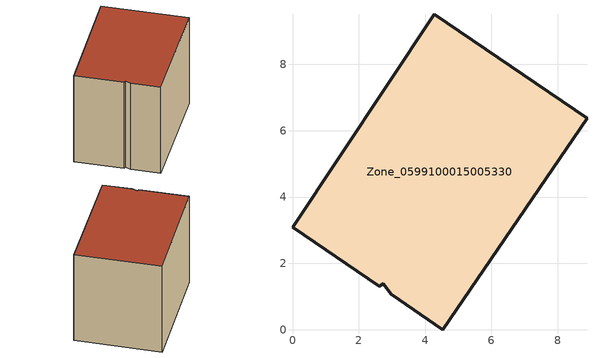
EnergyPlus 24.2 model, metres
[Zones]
Zone_0599100015005330
 floor ground (C_G): 4.53,0 2.97,1.06 2.73,1.38 2.62,1.31 0,3.09 4.28,9.51 8.88,6.37 z2.44
 wall outside (C_F): 4.28,9.51 0,3.09 2.62,1.31 2.73,1.38 2.97,1.06 4.53,0 8.88,6.37 4.28,9.51 z2.44:8.86
 roof outside (C_R): 2.97,1.06 4.53,0 8.88,6.37 4.28,9.51 0,3.09 2.62,1.31 2.73,1.38 z8.86
[BUILDING]
Pand.0599100015005330: North Axis=0; Terrain=City; Loads Convergence Tolerance Value=0.04; Temperature Convergence Tolerance Value=0.4; Solar Distribution=FullExterior; Maximum Number of Warmup Days=25; Minimum Number of Warmup Days=1
[Site:Location]
Rotterdam.The.Hague.AP_ZH_NLD Design_Conditions: Latitude=51.96; Longitude=4.45; Time Zone=1; Elevation=-4.5
[SITE:GROUNDTEMPERATURE:BUILDINGSURFACE]
18, 18, 18, 18, 18, 18, 18, 18, 18, 18, 18, 18
[MATERIAL] Thermal Absorptance=0.9; Solar Absorptance=0.7; Visible Absorptance=0.7
Name | Roughness | Thickness | Conductivity | Density | Specific Heat
G.TC.1946 | MediumSmooth | 0.15 | 1 | 540 | 1210
F.TC.1946 | Rough | 0.3 | 0.857143 | 1920 | 840
R.TC.1946 | MediumRough | 0.2 | 0.909091 | 1500 | 1000
[CONSTRUCTION]
C_G: G.TC.1946
C_F: F.TC.1946
C_R: R.TC.1946
[ZONE]
Zone_0599100015005330: Type=1; Multiplier=1; Ceiling Height=Autocalculate; Volume=Autocalculate; Floor Area=autocalculate; Part of Total Floor Area=Yes
[ZONEINFILTRATION:DESIGNFLOWRATE]
Infil_Zone_0599100015005330: Zone or ZoneList or Space or SpaceList=Zone_0599100015005330; Schedule=AlwaysOn; Design Flow Rate Calculation Method=Flow/Area; Flow Rate per Floor Area=0.003; Constant Term Coefficient=1; Temperature Term Coefficient=0; Velocity Term Coefficient=0; Velocity Squared Term Coefficient=0
[HVACTEMPLATE:ZONE:IDEALLOADSAIRSYSTEM]
Zone_0599100015005330: Maximum Heating Supply Air Temperature=50; Minimum Cooling Supply Air Temperature=13; Maximum Heating Supply Air Humidity Ratio=0.0156; Minimum Cooling Supply Air Humidity Ratio=0.0077; Heating Limit=NoLimit; Cooling Limit=NoLimit; Dehumidification Control Type=ConstantSensibleHeatRatio; Cooling Sensible Heat Ratio=0.7; Dehumidification Setpoint=60; Humidification Control Type=None; Humidification Setpoint=30; Outdoor Air Method=None; Outdoor Air Flow Rate per Person=0.00944; Outdoor Air Flow Rate per Zone Floor Area=0; Outdoor Air Flow Rate per Zone=0; Demand Controlled Ventilation Type=None; Outdoor Air Economizer Type=NoEconomizer; Heat Recovery Type=None; Sensible Heat Recovery Effectiveness=0.7; Latent Heat Recovery Effectiveness=0.65
[ZONECONTROL:THERMOSTAT]
ThermostatControl_Zone_0599100015005330: Zone or ZoneList=Zone_0599100015005330; Control Type Schedule=DualSetpointControlType; Control 1=Thermostat_Zone_0599100015005330; Temperature Difference Between Cutout And Setpoint=0
[THERMOSTATSETPOINT:DUALSETPOINT]
Thermostat_Zone_0599100015005330: Heating Setpoint Temperature Schedule=HeatingSetpoint_Zone_0599100015005330; Cooling Setpoint Temperature Schedule=CoolingSetpoint_Zone_0599100015005330
[SCHEDULE:COMPACT]
HeatingSetpoint_Zone_0599100015005330: Through: 12/31, For: AllDays, Until: 24:00, 21
CoolingSetpoint_Zone_0599100015005330: Through: 12/31, For: AllDays, Until: 24:00, 24
DualSetpointControlType: Through: 12/31, For: AllDays, Until: 24:00, 4
AlwaysOn: Through: 12/31, For: AllDays, Until: 24:00, 1
